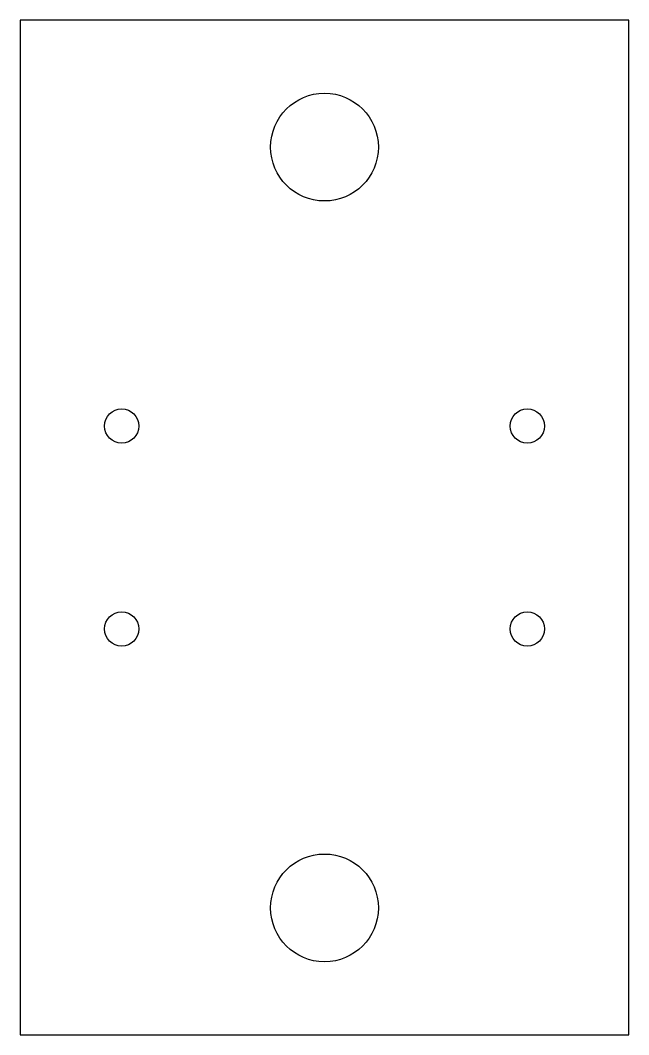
# Model space of a CAD drawing. Header units: metres. Extents: x -24 to 24, y -40 to 40.
import ezdxf

# ---------------------------------------------------------------- set-up
doc = ezdxf.new("R2010")
doc.units = ezdxf.units.M
for name, color, linetype in [('FINISHED_PROFILE_STEP_DERIVED', 7, 'Continuous'), ('M2_5_CLEARANCE', 5, 'Continuous'), ('M8_CLEARANCE', 6, 'Continuous')]:
    doc.layers.add(name, color=color, linetype=linetype)

msp = doc.modelspace()

# ---------------------------------------------------------------- linework, layer by layer
at = {"layer": 'FINISHED_PROFILE_STEP_DERIVED'}
for p, q in [((24, 40), (-24, 40)), ((-24, 40), (-24, -40)), ((24, -40), (24, 40)), ((-24, -40), (24, -40))]:
    msp.add_line(p, q, dxfattribs=at)
at = {"layer": 'M2_5_CLEARANCE'}
for centre in [(-16, 8), (16, 8), (-16, -8), (16, -8)]:
    msp.add_circle(centre, 1.35, dxfattribs=at)
at = {"layer": 'M8_CLEARANCE'}
for centre in [(0, 30), (0, -30)]:
    msp.add_circle(centre, 4.25, dxfattribs=at)

doc.saveas('drawing.dxf')
